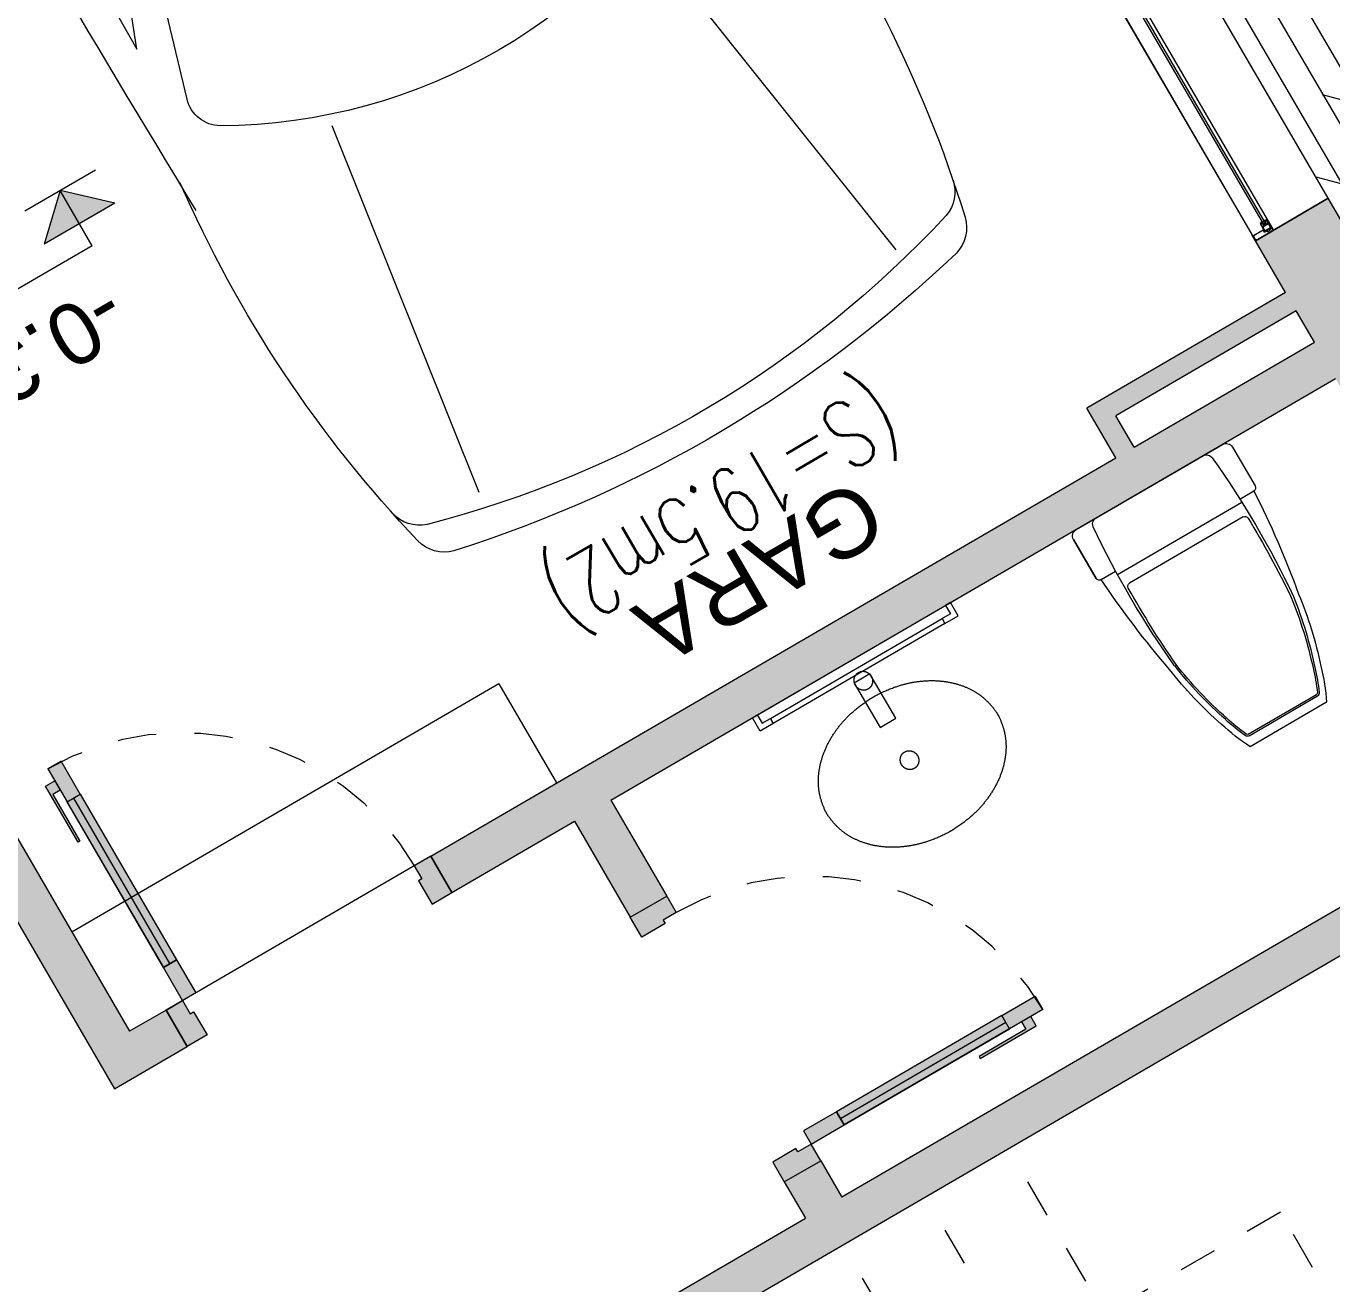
# Model space of a CAD drawing. Header units: millimetres. Extents: x 567980 to 569372, y 2065777 to 2066674.
# Drawn here: x 568719.458 to 568722.869, y 2066208.047 to 2066211.334 of the extents above; entities that cross this region are included whole.
import ezdxf
from ezdxf.enums import TextEntityAlignment as Align

# ---------------------------------------------------------------- set-up
doc = ezdxf.new("R2010")
doc.units = ezdxf.units.MM
doc.linetypes.add('DASHED2', pattern=[0.375, 0.25, -0.125])
doc.linetypes.add('HIDDEN', pattern=[0.75, 0.5, -0.25])
for name, color, linetype, lineweight in [('A-HATCH', 251, 'Continuous', 5), ('A-KY HIEU', 34, 'Continuous', 20), ('A-NET THAY', 125, 'Continuous', 18), ('A-TEXT', 7, 'Continuous', 18), ('E- THAY', 9, 'Continuous', 20), ('E- Tuong', 4, 'Continuous', 13), ('E-Khuat', 251, 'DASHED2', 13), ('E-NoiThat', 32, 'Continuous', 9), ('i_Hatch', 250, 'Continuous', 13), ('i_ThietBi', 32, 'Continuous', 13), ('LD-CUA', 146, 'Continuous', 13)]:
    doc.layers.add(name, color=color, linetype=linetype, lineweight=lineweight)
doc.styles.add('A1-arial', font='arial.ttf')
doc.styles.add('AA - Arial - Regular', font='arial.ttf', dxfattribs={"height": 250})
doc.styles.add('Dim roman', font='romans.shx', dxfattribs={"width": 0.7})

# ---------------------------------------------------------------- blocks, each defined once
blk = doc.blocks.new('02PCAR01')
at = {"color": 0, "linetype": 'ByBlock'}
for p, q in [((-90.39052768432227, 26.87140577818968), (-54.3132060632254, 27.31692413403834)), ((-54.3132060632254, 27.31692413403834), (-67.49966556103323, 22.08449975347685)), ((-48.33139423533862, 25.72324851662847), (-60.00702973400734, 22.19852836608698)), ((-5.999743842701491, 20.97197369390415), (-39.99974384270149, 15.97197369390414)), ((-5.999743842701491, -20.97197369390392), (-39.99974384270149, -15.97197369390392))]:
    blk.add_line(p, q, dxfattribs=at)
for centre, radius, start, end in [((-77.24322301448002, -1914.326592704805), 1944.596564051584, 88.89024164479488, 92.01225468054943), ((-30.01866529687959, -77.69189224817181), 108.3074141948626, 76.66074678640614, 96.565500417639), ((-8.860424086256673, 25.33013629940956), 3.135129170786203, 17.81787627694076, 78.39420676235203), ((-5.75369369883947, 24.64295367701561), 3.135129170786203, 14.3451658517873, 76.66074678640666), ((-95.47226908039148, 0.9123484636440932), 93.12114487892485, 343.0347118802515, 15.8141098076295), ((-47.46438045953186, 22.85126538426835), 3, 31.14552362731523, 106.7983717813038), ((-111.753063082509, 0.9132167133986968), 111.7567944633005, 346.397614456291, 12.6669973064117), ((-87.12257143773562, 0.09986506992822802), 48.72014591624971, 330.0774165555361, 29.92258344446024), ((-6.153390125811027, -24.53717326141214), 3.135129170786203, 283.1155720064243, 344.5941487848717), ((-9.36582196846507, -25.23291203340614), 3.135129170786203, 281.3248561490798, 340.8825750929797), ((-30.01866529687959, 77.89162238802783), 108.3074141948626, 263.434499582361, 283.1155720064253)]:
    blk.add_arc(centre, radius, start, end, dxfattribs=at)
blk = doc.blocks.new('*U517')
h = blk.add_hatch(color=253)
h.dxf.hatch_style = 1
h.paths.add_polyline_path([(-50, 100), (-90, 100), (-90, 0), (-50, 0)])
h.paths.add_polyline_path([(-49.99999999999999, 599.9999998683271), (-89.99999999999999, 599.9999998683271), (-89.99999999999999, 699.9999998683271), (-49.99999999999999, 699.9999998683271)])
h = blk.add_hatch(color=254)
h.dxf.hatch_style = 1
h.paths.add_polyline_path([(-21.73011238398611, 494.5156179802362), (-21.73011238398611, 664.1349436763195), (-49.99999999999999, 664.1349436763195), (-49.99999999999999, 635.8650560603347), (-27.38408990719471, 635.8650560603347), (-27.38408990719471, 494.5156179802362)])
h = blk.add_hatch(color=254)
h.dxf.hatch_style = 1
h.paths.add_polyline_path([(-90, 100), (-50, 100), (-49.99999999999999, 599.9999998683271), (-89.99999999999999, 599.9999998683271)])
h = blk.add_hatch(color=253)
h.dxf.hatch_style = 1
h.paths.add_polyline_path([(-799.9999998683271, 7.105427366956924e-15), (-749.9999998683271, 7.105427366956924e-15), (-749.9999998683271, -39.99999999999999), (-739.9999998683271, -39.99999999999999), (-739.9999998683271, -110), (-799.9999998683271, -110)])
h = blk.add_hatch(color=253)
h.dxf.hatch_style = 1
h.paths.add_polyline_path([(0, 0), (-50, 0), (-50, -40), (-60, -40), (-60, -110), (0, -110)])
for p, q in [((-89.99999999999999, 599.9999998683271), (-90, 100)), ((-70, 100), (-69.99999999999999, 599.9999998683271))]:
    blk.add_line(p, q)
for points in [[(-49.99999999999999, 599.9999998683271), (-89.99999999999999, 599.9999998683271), (-89.99999999999999, 699.9999998683271), (-49.99999999999999, 699.9999998683271), (-49.99999999999999, 599.9999998683271)], [(-49.99999999999999, 602.9059271576626), (-50, 100)], [(-50, 100), (-90, 100), (-90, 0), (-50, 0), (-50, 100)]]:
    blk.add_lwpolyline(points)
for points in [[(-21.73011238398611, 494.5156179802362), (-21.73011238398611, 664.1349436763195), (-49.99999999999999, 664.1349436763195), (-49.99999999999999, 635.8650560603347), (-27.38408990719471, 635.8650560603347), (-27.38408990719471, 494.5156179802362)], [(-90, 100), (-50, 100), (-49.99999999999999, 599.9999998683271), (-89.99999999999999, 599.9999998683271)], [(-799.9999998683271, 7.105427366956924e-15), (-749.9999998683271, 7.105427366956924e-15), (-749.9999998683271, -39.99999999999999), (-739.9999998683271, -39.99999999999999), (-739.9999998683271, -110), (-799.9999998683271, -110)], [(0, 0), (-50, 0), (-50, -40), (-60, -40), (-60, -110), (0, -110)]]:
    blk.add_lwpolyline(points, close=True)
at = {"linetype": 'HIDDEN', "ltscale": 30}
blk.add_arc((-50, 0), 699.9999998683271, 90.00000000000001, 180, dxfattribs=at)
blk = doc.blocks.new('A$C01E237DA')
at = {"layer": 'i_ThietBi'}
for p, q in [((123.9630372297251, 759.1172435580521), (-119.7741979134735, 759.1172435216138)), ((-106.931956341723, 731.5161199443975), (111.0433492027223, 731.5161199768772)), ((-106.8932331091491, 726.516270594322), (111.0820724351797, 726.5162706268021)), ((182.1326624244684, 201.7095258282497), (-180.2763359224191, 202.2417155693984)), ((182.1326624244684, 201.7095258282497), (-180.2763359224191, 202.2417155693984)), ((-253.3838078842964, 20.02936949895229), (-253.2014164041029, 144.2337810323806)), ((-243.186742419377, 154.2190854833461), (-196.9621722900774, 154.1512057062936)), ((-243.186742419377, 154.2190854833461), (-196.9621722900774, 154.1512057062936)), ((-196.9782402967103, 164.9421752920606), (199.5441885779145, 165.0459982320899)), ((-196.9782402967103, 164.9421752920606), (199.5441885779145, 165.0459982320899)), ((199.1668592931237, 154.2549370670458), (243.5808958314592, 154.189716019202)), ((199.1668592931237, 154.2549370670458), (243.5808958314592, 154.189716019202))]:
    blk.add_line(p, q, dxfattribs=at)
blk.add_lwpolyline([(-253.38380788418, 20.02936949965079, 0.4146437213443824), (-233.3838303694502, -3.48081812e-08), (233.3838303695666, 3.48081812e-08, 0.4137835206838915), (253.3838088022312, 19.97063050090219), (253.5662002824247, 144.1750420344324, 0.4142135623883901), (243.5808958309936, 154.1897160192311, 0.030719079897775), (207.2554496286902, 462.5107570473192, 0.0459738580784687), (160.6776763844536, 664.8257722303242, 0.0408620277359125), (123.9630372297251, 759.1172435580521), (-119.774197913357, 759.1172435216138, 0.0422742711924943), (-157.5200321988668, 665.2930382115155, 0.0459767932519825), (-204.6330544765806, 463.1156067340344, 0.0306362221948243), (-243.1867424199591, 154.2190854714718, 0.4142135623504485), (-253.2014164039865, 144.2337810205499), (-253.38380788418, 20.02936949905416, 0.4142135623643448), (-233.4131989829475, 2.1529442165e-05)], format="xyb", dxfattribs=at)
for centre, radius, start, end in [((415.2153651053086, 489.3841606718488), 599.1408586656178, 153.2434976417074, 162.9262815462347), ((-433.6057387217878, 487.7209104723297), 620.1120136946843, 16.59480074140449, 25.95448068136228), ((406.7088751103728, 490.6459808755898), 573.1407292314615, 155.8081641877708, 162.787706426526), ((406.7088751103728, 490.6459808755898), 573.1407292314615, 155.8081641877708, 162.787706426526), ((406.7123777803498, 490.6459058882901), 568.1442521865342, 155.802827492031, 162.7838503953308), ((406.7123777803498, 490.6459058882901), 568.1442521865342, 155.802827492031, 162.7838503953308), ((-106.9320464523043, 721.5164212441306), 10, 89.55522738134205, 156.4302431436048), ((-106.9320464523043, 721.5164212441306), 10, 89.55522738134205, 156.4302431436048), ((-106.9320464523043, 721.5164212441306), 5, 89.55522738134205, 156.4302431436048), ((-106.9320464523043, 721.5164212441306), 5, 89.55522738134205, 156.4302431436048), ((110.9388929062988, 721.5164212766102), 10, 23.56975687128964, 90.44477263199775), ((110.9388027943205, 721.5164212766102), 5, 23.56975687128964, 90.44477263199775), ((110.9388027943205, 721.5164212766102), 5, 23.56975687128964, 90.44477263199775), ((-433.6057387217878, 487.7209104723297), 597.6120136946843, 16.59480074140449, 23.25705368131776), ((-433.6057387217878, 487.7209104723297), 602.6120136946843, 16.59480074140449, 23.24138776428006), ((915.9445911743677, 308.5675742967287), 1131.184933714521, 161.6177197177922, 172.1474093056823), ((916.0714236211496, 308.566509499331), 1113.811844500989, 161.5780572780073, 172.130317492884), ((916.0714236211496, 308.566509499331), 1113.811844500989, 161.5780572780073, 172.130317492884), ((916.1297059506177, 308.5661590764066), 1108.870184321669, 161.58781590714, 172.134562418249), ((916.1297059506177, 308.5661590764066), 1108.870184321669, 161.58781590714, 172.134562418249), ((-914.056600072072, 310.9192108405987), 1109.014332981282, 7.71358916503604, 18.25964974125533), ((-914.056600072072, 310.9192108405987), 1109.014332981282, 7.71358916503604, 18.25964974125533), ((-914.3553644624773, 301.2162340932992), 1117.373955521292, 8.200658661326793, 18.73607363895723), ((-914.3553644624773, 301.2162340932992), 1117.373955521292, 8.200658661326793, 18.73607363895723), ((-913.8714883046922, 310.9195907480316), 1131.329082374133, 7.700444536259898, 18.22946281276042), ((2294.404825432692, -5.64606737892609), 2542.622235475175, 169.3760906903711, 176.3952001705585), ((2288.369955161587, 231.547438449692), 2486.53694132739, 174.7016160930077, 184.9535617746539), ((2288.369955161587, 231.547438449692), 2486.53694132739, 174.7016160930077, 184.9535617746539), ((2278.212914335658, 257.2474795028102), 2468.886477437421, 175.2821309515124, 181.0487612861724), ((2278.212914335658, 257.2474795028102), 2468.886477437421, 175.2821309515124, 181.0487612861724), ((-2276.1844355535, 263.9355130706681), 2468.886477437323, 358.7829636195258, 4.549593952626958), ((-2276.1844355535, 263.9355130706681), 2468.886477437323, 358.7829636195258, 4.549593952626958), ((-2278.011024086969, 246.2761417566799), 2478.886477437323, 354.7152269282278, 4.959942602503914), ((-2278.011024086969, 246.2761417566799), 2478.886477437323, 354.7152269282278, 4.959942602503914), ((-2281.412201446249, 13.00311525748111), 2528.937286200421, 3.200397452948123, 10.23847867531463), ((-180.2616511554224, 212.2417047872441), 10, 181.0487612861724, 269.9158624512226), ((-180.2616511554224, 212.2417047872441), 10, 181.0487612861724, 269.9158624512226), ((182.1473471915815, 211.7095150462119), 10, 269.9158624512226, 358.7829636195258), ((182.1473471915815, 211.7095150462119), 10, 269.9158624512226, 358.7829636195258), ((-243.2014271861408, 144.2190962655004), 10, 89.91586245122272, 179.9158624512203), ((243.566211064579, 144.1897268013563), 10, 359.9158624512204, 89.91586245122272), ((-169.1076278095133, 19.8494077649666), 20, 179.9158624512203, 269.9158624512226), ((-169.1076278095133, 19.8494077649666), 20, 179.9158624512203, 269.9158624512226), ((170.4399077877169, 19.97005504602566), 20, 269.9158624512226, 359.9158624512204), ((170.4399077877169, 19.97005504602566), 20, 269.9158624512226, 359.9158624512204)]:
    blk.add_arc(centre, radius, start, end, dxfattribs=at)
blk = doc.blocks.new('lvb11')
at = {"layer": 'E-NoiThat'}
for p, q in [((-299.3918291032315, -40), (-299.3918291032315, 0)), ((-299.3918291032315, 0), (-284.3918291032314, 0)), ((-299.3918291032315, 0), (299.3918290883303, 0)), ((-284.3918291032314, 0), (-284.3918291032314, -25)), ((299.3918290883303, 0), (284.3918290883303, 0)), ((284.3918290883303, 0), (284.3918290883303, -25)), ((299.3918290883303, -40), (299.3918290883303, 0)), ((-284.3918291032314, -25), (-259.3918291032314, -25)), ((-259.3918291032314, -25), (259.3918290883303, -25)), ((-259.3918291032314, -40), (-259.3918291032314, -25)), ((-259.3918291032314, -25), (-259.3918291032314, -40)), ((259.3918290883303, -25), (259.3918290883303, -40)), ((284.3918290883303, -25), (259.3918290883303, -25)), ((259.3918290883303, -25), (259.3918290883303, -40)), ((-259.3918291032314, -40), (-299.3918291032315, -40)), ((259.3918290883303, -40), (-259.3918291032314, -40)), ((-23.73199477791786, -55.33778397738934), (-23.73199477791786, -189.3708873987198)), ((23.7319947630167, -55.33778397738934), (-23.73199477791786, -55.33778397738934)), ((23.7319947630167, -189.3708873987198), (23.7319947630167, -55.33778397738934)), ((259.3918290883303, -40), (299.3918290883303, -40)), ((-23.73199477791786, -189.3708873987198), (23.7319947630167, -189.3708873987198))]:
    blk.add_line(p, q, dxfattribs=at)
for points, knots in [([(-0.1677682995796204, -37.03651379048825), (-6.571690499782562, -37.03651379048825), (-12.1176498234272, -40.3858786970377), (-17.66360914707184, -43.73524360358715), (-20.86557024717331, -49.53651379048825), (-24.06753134727478, -55.33778397738934), (-24.06753134727478, -62.03651379048825), (-24.06753134727478, -68.73524360358715), (-20.86557024717331, -74.53651379048826), (-17.66360914707184, -80.33778397738932), (-12.1176498234272, -83.6871488839388), (-6.571690499782562, -87.03651379048824), (-0.1677682995796204, -87.03651379048824), (6.236153915524483, -87.03651379048824), (11.78211323916912, -83.6871488839388), (17.3280725479126, -80.33778397738932), (20.53003366291523, -74.53651379048826), (23.7319947630167, -68.73524360358715), (23.7319947630167, -62.03651379048825), (23.7319947630167, -55.33778397738934), (20.53003366291523, -49.53651379048825), (17.3280725479126, -43.73524360358715), (11.78211323916912, -40.3858786970377), (6.236153915524483, -37.03651379048825), (-0.1677682995796204, -37.03651379048825)], [0, 0, 0, 0.0833333333335935, 0.0833333333335935, 0.1666666666671869, 0.1666666666671869, 0.2500000000003353, 0.2500000000003353, 0.3333333333334836, 0.3333333333334836, 0.4166666666670773, 0.4166666666670773, 0.5000000000004344, 0.5000000000004344, 0.583333333333676, 0.583333333333676, 0.6666666666670561, 0.6666666666670561, 0.7500000000000993, 0.7500000000000993, 0.8333333333331421, 0.8333333333331421, 0.9166666666665221, 0.9166666666665221, 1, 1, 1]), ([(-257.0467843413353, -307.5732468515635), (-254.4678679257631, -273.9624354243279), (-242.1199572086334, -246.3094336539507), (-229.7720465064049, -218.6564318984747), (-206.6208753287792, -193.9839539527893), (-183.4697041660547, -169.3114760220051), (-152.0099007338285, -151.1932754963636), (-120.5500973016023, -133.0750749856233), (-85.34392899274825, -123.4452866464853), (-50.13776068389415, -113.8154983073473), (-7.435684591531753, -111.7466978877783)], [0.5033938797118135, 0.5033938797118135, 0.5033938797118135, 0.5516063469101905, 0.5516063469101905, 0.5998188141085216, 0.5998188141085216, 0.648031281306853, 0.648031281306853, 0.6962437485052076, 0.6962437485052076, 0.7444562157035735, 0.7444562157035735, 0.7444562157035735]), ([(9.142776533961298, -111.7466978877783), (51.92936006188393, -113.7545950114727), (87.16871620714664, -123.4305190742016), (122.4080723524093, -133.1064431220293), (153.8783953785896, -151.2573747932911), (185.3487184047699, -169.408306479454), (208.4510408937931, -194.1110251098871), (231.5533633828163, -218.8137437403202), (243.835117444396, -246.4430378824472), (256.1168715059757, -274.0723320245743), (258.7538762837648, -307.5732468515635)], [0.7538041469187517, 0.7538041469187517, 0.7538041469187517, 0.8021085351254559, 0.8021085351254559, 0.8504129233321615, 0.8504129233321615, 0.8987173115388911, 0.8987173115388911, 0.9470216997456488, 0.9470216997456488, 0.9953260879524064, 0.9953260879524064, 0.9953260879524064]), ([(-0.1677682995796204, -277.0365137904883), (-6.571690499782562, -277.0365137904883), (-12.1176498234272, -280.3858786970377), (-17.66360914707184, -283.7352436035871), (-20.86557024717331, -289.5365137904883), (-24.06753134727478, -295.3377839773893), (-24.06753134727478, -302.0365137904883), (-24.06753134727478, -308.7352436035871), (-20.86557024717331, -314.5365137904883), (-17.66360914707184, -320.3377839773893), (-12.1176498234272, -323.6871488839388), (-6.571690499782562, -327.0365137904883), (-0.1677682995796204, -327.0365137904883), (6.236153915524483, -327.0365137904883), (11.78211323916912, -323.6871488839388), (17.3280725479126, -320.3377839773893), (20.53003366291523, -314.5365137904883), (23.7319947630167, -308.7352436035871), (23.7319947630167, -302.0365137904883), (23.7319947630167, -295.3377839773893), (20.53003366291523, -289.5365137904883), (17.3280725479126, -283.7352436035871), (11.78211323916912, -280.3858786970377), (6.236153915524483, -277.0365137904883), (-0.1677682995796204, -277.0365137904883)], [0, 0, 0, 0.0833333333335143, 0.0833333333335143, 0.1666666666670286, 0.1666666666670286, 0.2500000000008801, 0.2500000000008801, 0.3333333333342897, 0.3333333333342897, 0.4166666666673621, 0.4166666666673621, 0.5000000000004344, 0.5000000000004344, 0.5833333333333913, 0.5833333333333913, 0.6666666666662504, 0.6666666666662504, 0.7499999999995544, 0.7499999999995544, 0.8333333333333003, 0.8333333333333003, 0.9166666666666012, 0.9166666666666012, 1, 1, 1]), ([(-7.435684591531753, -516.4060396701097), (-50.22226810455322, -514.3981425464153), (-85.46162426471707, -504.7222184836862), (-120.7009804099798, -495.0462944358586), (-152.1713034361601, -476.8953627496958), (-183.6416264474392, -458.744431078434), (-206.7439489513636, -434.0417124480008), (-229.8462714403868, -409.3389938175678), (-242.1280254870653, -381.7096996754409), (-254.409779548645, -354.0804055333138), (-257.0467843413353, -320.5794907063246)], [0.2537819235552629, 0.2537819235552629, 0.2537819235552629, 0.3018441235778135, 0.3018441235778135, 0.3499063236003643, 0.3499063236003643, 0.3979685236228915, 0.3979685236228915, 0.4460307236454643, 0.4460307236454643, 0.494092923668037, 0.494092923668037, 0.494092923668037]), ([(258.7538762837648, -320.5794907063246), (256.1749598681927, -354.1903021335602), (243.8270491659641, -381.8433039039373), (231.4791384488344, -409.4963056594132), (208.3279672861099, -434.1687836050987), (185.1767961084842, -458.8412615358827), (153.7169926762581, -476.9594620615243), (122.2571892440319, -495.0776625722646), (87.0510209351778, -504.7074509114024), (51.8448526263237, -514.3372392505407), (9.142776533961298, -516.4060396701097)], [0.0046271614896385, 0.0046271614896385, 0.0046271614896385, 0.0525979013774037, 0.0525979013774037, 0.1005686412651632, 0.1005686412651632, 0.1485393811528859, 0.1485393811528859, 0.1965101210406086, 0.1965101210406086, 0.2444808609283324, 0.2444808609283324, 0.2444808609283324])]:
    blk.add_open_spline(points, degree=2, knots=knots, dxfattribs=at)
for points in [[(-7.435684591531753, -111.7466978877783), (0.8535459786653516, -111.7466978877783), (9.142776533961298, -111.7466978877783)], [(-257.0467843413353, -320.5794907063246), (-257.0467843413353, -314.076368778944), (-257.0467843413353, -307.5732468515635)], [(258.7538762837648, -307.5732468515635), (258.7538762837648, -310.8248078227043), (258.7538762837648, -314.076368778944)], [(258.7538762837648, -314.076368778944), (258.7538762837648, -317.3279297351837), (258.7538762837648, -320.5794907063246)], [(9.142776533961298, -516.4060396701097), (0.8535459786653516, -516.4060396701097), (-7.435684591531753, -516.4060396701097)]]:
    blk.add_open_spline(points, degree=2, dxfattribs=at)
blk = doc.blocks.new('cotxaytho')
at = {"layer": 'A-KY HIEU'}
h = blk.add_hatch(color=256, dxfattribs=at)
h.paths.add_polyline_path([(200.0000000000018, 187.5), (0, 187.5), (0, 0)])
h.paths.add_polyline_path([(0, 187.5), (-200, 187.5), (0, 0)])
for p, q in [((0, 312.5), (0, 0)), ((0, 312.5), (1100, 312.5)), ((-200, 187.5), (0, 0)), ((-200, 187.5), (200, 187.5)), ((0, 0), (200, 187.5)), ((-200, 0), (200, 0))]:
    blk.add_line(p, q, dxfattribs=at)
at = {"color": 6, "style": 'A1-arial'}
blk.add_attdef('-0.050', (35.02610784031822, 401.7086938884313), '', height=250, dxfattribs=at)
blk = doc.blocks.new('SFFSF')
h = blk.add_hatch(color=250)
h.paths.add_polyline_path([(339646.7882787025, 104917.2047934929), (339646.7882787025, 104891.8047934929), (339678.4882787026, 104891.8047934929), (339678.4882787026, 104898.5047934929), (339675.2882787025, 104898.5047934928, 1), (339675.2882787025, 104897.3047934928), (339677.2882787026, 104897.3047934929), (339677.2882787026, 104893.0047934929), (339663.4382787026, 104893.0047934929), (339663.4382787026, 104916.0047934929), (339677.2882787026, 104916.0047934929), (339677.2882787026, 104911.7047934929), (339675.2882787025, 104911.7047934928, 1), (339675.2882787025, 104910.5047934928), (339678.4882787026, 104910.5047934929), (339678.4882787026, 104917.2047934929)])
h.paths.add_polyline_path([(339647.9882787025, 104916.0047934929), (339662.2382787026, 104916.0047934929), (339662.2382787026, 104893.0047934929), (339647.9882787025, 104893.0047934929)], flags=16)
blk.add_lwpolyline([(339663.4382787026, 104893.0047934929), (339663.4382787026, 104916.0047934929), (339677.2882787026, 104916.0047934929), (339677.2882787026, 104911.7047934929), (339675.2882787025, 104911.7047934928, 0.9999999999999998), (339675.2882787025, 104910.5047934928), (339678.4882787026, 104910.5047934929), (339678.4882787026, 104917.2047934929), (339646.7882787025, 104917.2047934929), (339646.7882787025, 104891.8047934929), (339678.4882787026, 104891.8047934929), (339678.4882787026, 104898.5047934929), (339675.2882787025, 104898.5047934928, 0.9999999999999998), (339675.2882787025, 104897.3047934928), (339677.2882787026, 104897.3047934929), (339677.2882787026, 104893.0047934929)], format="xyb", close=True)
blk.add_lwpolyline([(339662.2382787026, 104893.0047934929), (339662.2382787026, 104916.0047934929), (339647.9882787025, 104916.0047934929), (339647.9882787025, 104893.0047934929)], close=True)
blk = doc.blocks.new('DDDDA')
blk.add_hatch(color=250).paths.add_polyline_path([(339343.8036827391, 104970.9258045919), (339343.8036827391, 104969.3492433262), (339332.5675485213, 104969.3492433262), (339332.5675485213, 104958.1424827772), (339343.8036827391, 104958.1424827772), (339343.8036827391, 104956.5659215115, 0.2403906807314063), (339346.5309994372, 104960.7458630517), (339335.5675485212, 104960.7458630517), (339335.5675485212, 104966.7458630517), (339346.5309994372, 104966.7458630517, 0.2403906807301442)])
blk.add_lwpolyline([(339343.8036827391, 104970.9258045919), (339343.8036827391, 104969.3492433262), (339332.5675485213, 104969.3492433262), (339332.5675485213, 104958.1424827772), (339343.8036827391, 104958.1424827772), (339343.8036827391, 104956.5659215115, 0.2403906807314063), (339346.5309994372, 104960.7458630517), (339335.5675485212, 104960.7458630517), (339335.5675485212, 104966.7458630517), (339346.5309994372, 104966.7458630517, 0.2403906807301443)], format="xyb", close=True)
blk = doc.blocks.new('*U496')
for points in [[(22.09999999997672, 21.5), (0, 21.5), (0, 27.69999999995344), (1.200000000069849, 27.70000000001164), (1.200000000069849, 22.70000000001164), (17.8165128667606, 22.70000000001164), (17.8165128667606, 63.09999999997671), (8.908256433438508, 63.09999999997671), (8.908256433438508, 71.64048723370068), (5.108256433508359, 74.2712564644753), (5.108256433391944, 83.12874353543157), (8.908256433438508, 85.75951276620617), (8.908256433438508, 93.09999999997672), (1.200000000069849, 93.09999999997672), (1.200000000069849, 89.29999999998836), (0, 89.29999999998836), (0, 94.29999999998836), (10.10825643339194, 94.29999999998836), (10.10825643339194, 93.09999999997672), (10.10825643339194, 91.135632477075), (10.10825643339194, 82.4999999998836), (8.908256433438508, 82.49999999994178), (8.908256433322093, 84.29999999993015), (6.308256433461793, 82.49999999994178), (6.308256433461793, 74.89999999996506), (8.908256433438508, 73.0999999999767), (8.908256433438508, 74.89999999996506), (10.10825643339194, 74.89999999996506), (10.10825643339194, 64.29999999998836), (19.01651286683045, 64.29999999998836), (19.01651286683045, 22.70000000001164), (22.09999999997672, 22.70000000001164)], [(1044.566666666989, 21.5), (1066.666666666965, 21.5), (1066.666666666965, 27.69999999995344), (1065.466666666895, 27.70000000001164), (1065.466666666895, 22.70000000001164), (1048.850153800205, 22.70000000001164), (1048.850153800205, 63.09999999997671), (1057.758410233527, 63.09999999997671), (1057.758410233527, 71.64048723370068), (1061.558410233457, 74.2712564644753), (1061.558410233573, 83.12874353543157), (1057.758410233527, 85.75951276620617), (1057.758410233527, 93.09999999997672), (1065.466666666895, 93.09999999997672), (1065.466666666895, 89.29999999998836), (1066.666666666965, 89.29999999998836), (1066.666666666965, 94.29999999998836), (1056.558410233573, 94.29999999998836), (1056.558410233573, 93.09999999997672), (1056.558410233573, 91.135632477075), (1056.558410233573, 82.4999999998836), (1057.758410233527, 82.49999999994178), (1057.758410233643, 84.29999999993015), (1060.358410233503, 82.49999999994178), (1060.358410233503, 74.89999999996506), (1057.758410233527, 73.0999999999767), (1057.758410233527, 74.89999999996506), (1056.558410233573, 74.89999999996506), (1056.558410233573, 64.29999999998836), (1047.650153800135, 64.29999999998836), (1047.650153800135, 22.70000000001164), (1044.566666666989, 22.70000000001164)]]:
    blk.add_hatch(color=250).paths.add_polyline_path(points)
for p, q in [((10.10825643339194, 94.29999999998836), (1056.558410233573, 94.29999999998836)), ((22.09999999997672, 21.5), (1044.566666667018, 21.5))]:
    blk.add_line(p, q)
for points in [[(8.908256433438508, 93.09999999997672), (8.908256433438508, 85.75951276620617), (5.108256433391944, 83.12874353543157), (5.108256433508359, 74.2712564644753), (8.908256433438508, 71.64048723370068), (8.908256433438508, 63.09999999997671), (17.8165128667606, 63.09999999997671), (17.8165128667606, 22.70000000001164), (1.200000000069849, 22.70000000001164), (1.200000000069849, 27.70000000001164), (0, 27.69999999995344), (0, 21.5), (22.09999999997672, 21.5), (22.09999999997672, 22.70000000001164), (19.01651286683045, 22.70000000001164), (19.01651286683045, 64.29999999998836), (10.10825643339194, 64.29999999998836), (10.10825643339194, 74.89999999996506), (8.908256433438508, 74.89999999996506), (8.908256433438508, 73.0999999999767), (6.308256433461793, 74.89999999996506), (6.308256433461793, 82.49999999994178), (8.908256433322093, 84.29999999993015), (8.908256433438508, 82.49999999994178), (10.10825643339194, 82.4999999998836), (10.10825643339194, 93.09999999997672), (10.10825643339194, 93.09999999997672), (10.10825643339194, 94.29999999998836), (0, 94.29999999998836), (0, 89.29999999998836), (1.200000000069849, 89.29999999998836), (1.200000000069849, 93.09999999997672), (8.908256433438508, 93.09999999997672)], [(1057.758410233527, 93.09999999997672), (1057.758410233527, 85.75951276620617), (1061.558410233573, 83.12874353543157), (1061.558410233457, 74.2712564644753), (1057.758410233527, 71.64048723370068), (1057.758410233527, 63.09999999997671), (1048.850153800205, 63.09999999997671), (1048.850153800205, 22.70000000001164), (1065.466666666895, 22.70000000001164), (1065.466666666895, 27.70000000001164), (1066.666666666965, 27.69999999995344), (1066.666666666965, 21.5), (1044.566666666989, 21.5), (1044.566666666989, 22.70000000001164), (1047.650153800135, 22.70000000001164), (1047.650153800135, 64.29999999998836), (1056.558410233573, 64.29999999998836), (1056.558410233573, 74.89999999996506), (1057.758410233527, 74.89999999996506), (1057.758410233527, 73.0999999999767), (1060.358410233503, 74.89999999996506), (1060.358410233503, 82.49999999994178), (1057.758410233643, 84.29999999993015), (1057.758410233527, 82.49999999994178), (1056.558410233573, 82.4999999998836), (1056.558410233573, 93.09999999997672), (1056.558410233573, 93.09999999997672), (1056.558410233573, 94.29999999998836), (1066.666666666965, 94.29999999998836), (1066.666666666965, 89.29999999998836), (1065.466666666895, 89.29999999998836), (1065.466666666895, 93.09999999997672), (1057.758410233527, 93.09999999997672)]]:
    blk.add_lwpolyline(points)
blk.add_lwpolyline([(1030.678743886546, 75.69999999993888), (35.98792278041947, 75.69999999993888), (35.98792278044857, 81.69999999992432), (1030.678743886546, 81.69999999992432)], close=True)
at = {"xscale": -1, "rotation": 180}
blk.add_blockref('SFFSF', (-339634.6800222692, 104983.2047934928), dxfattribs=at)
at = {"rotation": 180}
blk.add_blockref('SFFSF', (340701.3466889361, 104983.2047934928), dxfattribs=at)
blk.add_blockref('DDDDA', (-339299.5796257408, -104885.0458630518))
at = {"xscale": -1}
blk.add_blockref('DDDDA', (340366.2462924077, -104885.0458630518), dxfattribs=at)
blk = doc.blocks.new('MB TANG 1')
at = {"layer": 'A-HATCH'}
h = blk.add_hatch(color=256, dxfattribs=at)
h.dxf.hatch_style = 1
h.paths.add_polyline_path([(7038960.168316902, 707144.9860604107), (7035160.168247312, 707144.9860604107), (7035160.168247312, 705634.9568663008), (7035380.168247312, 705634.9568663008), (7035380.168247312, 706924.9860604106), (7038960.168316902, 706924.9860604106)])
h.paths.add_polyline_path([(7038960.168320715, 703544.9486484798), (7035380.152217283, 703544.9486484798), (7035380.152217283, 704834.9568663008), (7035160.152217163, 704834.9568663008), (7035160.152217163, 703324.9646822959), (7035880.183608012, 703324.9646822959), (7035880.18360796, 702325.0308779016), (7036100.18360808, 702325.0308779016), (7036100.18360808, 703324.9817994088), (7038960.168320715, 703324.9817994088)])
h.paths.add_polyline_path([(7043880.168313801, 707145.0088893026), (7041933.906659975, 707145.0088893026), (7041933.906659975, 706925.0088893026), (7043660.168313802, 706925.0088893026), (7043660.168313802, 706035.1155964686), (7043880.168313801, 706035.1155964686)])
h.paths.add_polyline_path([(7043880.168315102, 704434.882763032), (7043660.168315102, 704434.882763032), (7043660.168317615, 703544.9875112028), (7041860.154902961, 703544.9875112028), (7041860.154540998, 702524.9611106453), (7042080.154540998, 702524.9611106453), (7042080.154857459, 703324.9875112026), (7043880.168318237, 703324.9875112026)])
h.paths.add_polyline_path([(7043880.168313801, 699524.9935334176), (7042080.154517087, 699524.9935334176), (7042080.154511662, 700324.9852359502), (7041860.154511661, 700324.9852359502), (7041860.154516998, 699524.9821937935), (7041860.153814139, 699304.9935334176), (7043660.168313802, 699304.9935334176), (7043660.168313802, 698796.1543634721), (7043880.168313801, 698796.1543634725)])
h.paths.add_polyline_path([(7036100.180572143, 700524.9607856931), (7035880.180572143, 700524.9607856931), (7035880.183571093, 699524.9707046003), (7035160.168285933, 699524.9707046003), (7035160.168285937, 699158.9150465301), (7035380.168285936, 699158.9150465301), (7035380.168285936, 699414.9707046003), (7037570.168336984, 699414.9707046003), (7037570.168415433, 699304.9875062642), (7037680.168415429, 699304.9875847225), (7037680.168336973, 699414.9878215939), (7038960.168355495, 699414.9878215939), (7038960.168355495, 699524.9707046003), (7036100.183571211, 699524.9707046003)])
h.paths.add_polyline_path([(7035980.169401856, 698104.9851480604), (7038050.162296792, 698104.9847530331), (7038050.162313618, 698214.9847530313), (7037680.169192888, 698214.9848880324), (7037680.168267086, 698504.9874859988), (7037570.168267087, 698504.9874075404), (7037570.169192888, 698214.9849048578), (7035380.168285937, 698214.9852372538), (7035380.168285937, 698358.9150465303), (7035160.168285937, 698358.9150465303), (7035160.168285935, 697798.0609133199), (7035380.168285937, 697798.0609133199), (7035380.168285937, 697954.9851656504), (7035980.169401856, 697954.9851656504)])
h.paths.add_polyline_path([(7035380.168285937, 698104.9852373125), (7035925.169401855, 698104.9851564732), (7035925.169401855, 698009.9851656504), (7035380.168285937, 698009.9851656504)], flags=16)
h.paths.add_polyline_path([(7035380.168285935, 696998.06091332), (7035160.168285935, 696998.06091332), (7035160.168285935, 693980.1993016414), (7035380.168285937, 693980.1993016414)])
h.paths.add_polyline_path([(7035800.159019865, 692534.9816183008), (7035380.168285936, 692534.9816183001), (7035380.168285935, 693180.1993016414), (7035160.168285935, 693180.1993016414), (7035160.168285935, 692314.9816182997), (7035800.158833222, 692314.9816183007)])
h.paths.add_polyline_path([(7039630.391261595, 692534.9851627946), (7039070.160046843, 692534.9851627949), (7039070.152957362, 698214.9849981816), (7038850.162313618, 698214.9846306649), (7038850.162296792, 698104.9858796997), (7038960.16233044, 698104.9847044835), (7038960.159673053, 692534.985162795), (7038540.16025635, 692534.9851627953), (7038540.160443346, 692314.9851627953), (7039630.391261595, 692314.9851627946)])
h.paths.add_polyline_path([(7042064.562357957, 692799.1889101116), (7041924.135129333, 692968.5411863303), (7041401.275708312, 692534.9851627946), (7040830.392047827, 692534.9851627945), (7040830.391484194, 692314.9851627946), (7041480.62285018, 692314.9851627946)])
h.paths.add_polyline_path([(7043880.168313801, 694304.6928120708), (7043880.168313801, 694865.1579364073), (7043660.168313802, 694865.1579364073), (7043660.168313802, 694408.0631953529), (7043155.788047292, 693989.8301217846), (7043296.215275916, 693820.477845565)])
h.paths.add_polyline_path([(7043880.168313801, 697996.1543634721), (7043660.168313801, 697996.1543634721), (7043660.168313802, 695665.1579364074), (7043880.168313798, 695665.1579364074)])
h.paths.add_polyline_path([(7044100.121860933, 703744.9255070605), (7043880.16831705, 703744.9312093994), (7043880.168318237, 703324.9875112026), (7043537.730255092, 703324.9875112026), (7043537.725477456, 703104.9403535923), (7044100.105938792, 703104.9255839301)])
h.paths.add_polyline_path([(7044100.640885091, 699744.9018718589), (7043537.6798345, 699744.9035115562), (7043537.679834577, 699524.9935334176), (7043880.168313801, 699524.9935334176), (7043880.168313801, 699104.9035689068), (7044100.638327205, 699104.9019488158)])
at = {"layer": 'A-NET THAY'}
blk.add_line((7035160.168332192, 703324.9611093564), (7035160.159025417, 692315.0713194162), dxfattribs=at)
at = {"layer": 'E- THAY'}
for p, q in [((7037670.168249102, 697804.9849007033), (7037670.168294989, 698104.9848895646)), ((7038050.162296792, 698104.9847530331), (7038850.162296792, 698104.9846306723)), ((7037670.168249102, 697804.9849007033), (7038960.162192392, 697804.984670696))]:
    blk.add_line(p, q, dxfattribs=at)
blk.add_lwpolyline([(7035160.168368993, 696998.06091332), (7035380.168369115, 696998.06091332), (7035380.172357602, 697798.06091332), (7035160.172357485, 697798.06091332)], close=True, dxfattribs=at)
at = {"layer": 'E- Tuong'}
for p, q in [((7036100.183571213, 699524.9707046003), (7038960.168355495, 699524.9707046003)), ((7035380.168285936, 699414.9707046003), (7037570.168336984, 699414.9707046003)), ((7037570.168415433, 699304.9875062642), (7037570.168336984, 699414.9707046003)), ((7037680.168415429, 699304.9875847225), (7037680.168336973, 699414.9878215939)), ((7038960.168355495, 699414.9878215939), (7037680.168336973, 699414.9878215939)), ((7037680.16841543, 699304.9875847225), (7037570.168415433, 699304.9875062642)), ((7037680.168267086, 698504.9874859988), (7037570.168267087, 698504.9874075404)), ((7037570.169192888, 698214.9849048578), (7037570.168267087, 698504.9874075395)), ((7037680.169192888, 698214.9848880324), (7037680.168267086, 698504.9874859988)), ((7035160.168285937, 698358.9150465303), (7035160.168285935, 697798.0609133203)), ((7037570.169192888, 698214.9849048578), (7035380.168285937, 698214.9852372538)), ((7038050.162313618, 698214.9847530313), (7037680.169192888, 698214.9848880324)), ((7038050.162296792, 698104.9860020597), (7038050.162313618, 698214.9847530248)), ((7038850.162296792, 698104.9858796997), (7038850.162313618, 698214.9846306649)), ((7039070.152957362, 698214.9849981816), (7038850.162313618, 698214.9846306649)), ((7039070.160046843, 692534.9851627949), (7039070.152957362, 698214.9846876601)), ((7035925.169401855, 698104.9851564732), (7035380.168285937, 698104.9852373125)), ((7035380.168285937, 698104.9852373124), (7035380.168285937, 698009.9851656504)), ((7035925.169401855, 698104.9851656504), (7035925.169401855, 698009.9851656504)), ((7035980.169401856, 698104.9851656504), (7035980.169401856, 697954.9851656504)), ((7038050.162296793, 698104.9847530331), (7035980.169401856, 698104.9851480604)), ((7038850.162296792, 698104.9858796997), (7038960.16233044, 698104.9847044835)), ((7038960.159673053, 692534.9851627949), (7038960.16233044, 698104.9847044835)), ((7035380.168285937, 698009.9851656504), (7035925.169401855, 698009.9851656504)), ((7035380.168285937, 697954.9851656504), (7035980.169401856, 697954.9851656504)), ((7035380.168285937, 697954.9851656504), (7035380.168285937, 697798.0609133203)), ((7035380.168285937, 697798.06091332), (7035160.168285937, 697798.0609133203)), ((7035160.168285935, 697798.0609133199), (7035380.168285937, 697798.0609133199))]:
    blk.add_line(p, q, dxfattribs=at)
at = {"layer": 'E-Khuat', "ltscale": 2}
for p, q in [((7037130.181613589, 700524.9915776536), (7037130.181613589, 699524.9915776536)), ((7037380.18161359, 700524.9915776536), (7037380.18161359, 699524.9915776536)), ((7037630.181613589, 700524.9915776536), (7037630.181613589, 699524.9915776536))]:
    blk.add_line(p, q, dxfattribs=at)
blk.add_lwpolyline([(7036600.181614718, 701992.4182278526), (7036600.181613574, 700024.9915776536), (7038642.166486787, 700024.9915776536)], dxfattribs=at)
at = {"layer": 'A-KY HIEU'}
ref = blk.add_blockref('cotxaytho', (7038012.333418148, 696115.3297604045), dxfattribs=dict(at, xscale=0.5333333333255724, yscale=0.5333333333255724, zscale=0.5333333333255724))
ref.add_attrib('-0.050', '-0.300', dxfattribs={"layer": 'A-TEXT', "color": 6, "height": 160, "style": 'A1-arial'}).set_placement((7038031.014008994, 696329.5743971446), align=Align.BOTTOM_LEFT)
at = {"layer": 'E-NoiThat', "rotation": 180}
blk.add_blockref('lvb11', (7036843.168480068, 698214.9850160578), dxfattribs=at)
at = {"layer": 'E-NoiThat', "xscale": -30.03147058763129, "yscale": 30.03147058763129, "zscale": 30.03147058763129, "rotation": 270}
blk.add_blockref('02PCAR01', (7036833.288072097, 697527.2924280869), dxfattribs=at)
at = {"layer": 'i_Hatch', "xscale": -0.9473684210526316, "yscale": 0.9473684210526316, "zscale": 0.9473684210526316}
blk.add_blockref('A$C01E237DA', (7035943.168479462, 698214.9851537193), dxfattribs=at)
at = {"layer": 'LD-CUA', "rotation": 89.99998937566704}
blk.add_blockref('*U517', (7037570.168415433, 699304.9875062642), dxfattribs=at)
at = {"layer": 'LD-CUA', "xscale": -1, "rotation": 180.0000087635362}
blk.add_blockref('*U517', (7038850.16233044, 698104.9846306648), dxfattribs=at)
at = {"layer": 'LD-CUA', "xscale": 0.7500000000001072, "yscale": 0.7500000000001072, "zscale": 0.7500000000001072, "rotation": 90}
blk.add_blockref('*U496', (7035396.293369116, 696998.06091332), dxfattribs=at)
at = {"layer": 'A-TEXT', "style": 'AA - Arial - Regular'}
blk.add_text('GARA', height=175, dxfattribs=at).set_placement((7036934.168480228, 697895.7418545284), align=Align.MIDDLE_CENTER)
at = {"layer": 'A-TEXT', "style": 'Dim roman', "width": 0.7}
blk.add_text('(S=19.5m2)', height=175, dxfattribs=at).set_placement((7036934.168480228, 697700.9596499851), align=Align.MIDDLE_CENTER)
blk = doc.blocks.new('MBT1 BT4')
at = {"layer": 'i_Hatch', "transparency": 33554687}
h = blk.add_hatch(dxfattribs=at)
h.set_pattern_fill('DOLMIT', color=256, scale=300, angle=90, double=1)
h.set_pattern_definition([(90, (41441.38991229795, -8919.14296335727), (-75, 2.3e-14), []), (135, (41441.38991229795, -8919.14296335727), (-149.9999997482953, -149.9999997482952), [106.0660171779821, -212.1320343559642])])
h.paths.add_polyline_path([(7069667.389764897, 780149.8686722699), (7069667.389764402, 767228.985711744), (7070937.383383633, 767228.9857116961), (7070937.389764265, 774749.8584960124), (7070937.389764252, 778879.9186438629), (7077727.38979989, 778879.9060579664), (7077727.389799941, 780149.8686719649)])
at = {"layer": 'E- Tuong'}
blk.add_blockref('MB TANG 1', (35777.18274698779, 71734.89381379646), dxfattribs=at)

msp = doc.modelspace()

# ---------------------------------------------------------------- block references
at = {"layer": 'E- THAY', "xscale": 0.001000000000001394, "yscale": 0.001000000000001394, "zscale": 0.001000000000001394, "rotation": 210.190698182552}
msp.add_blockref('MBT1 BT4', (574447.6869351034, 2070431.864814881, -0.0003423941880280953), dxfattribs=at)
msp.add_blockref('MBT1 BT4', (574447.6869351034, 2070431.864814881, -0.0003423941880280953), dxfattribs=at)

doc.saveas('drawing.dxf')
